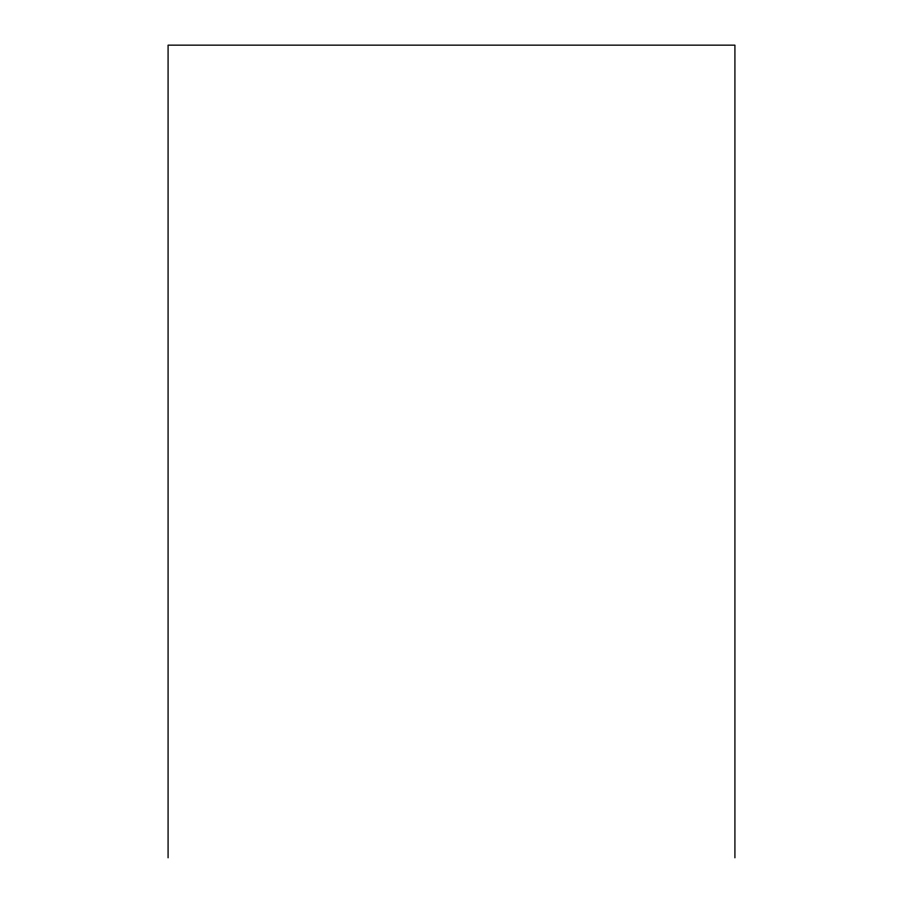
<?xml version="1.0" encoding="UTF-8"?>
<svg xmlns="http://www.w3.org/2000/svg" width="903" height="903" viewBox="0 0 903 903"><rect width="100%" height="100%" fill="white"/><g stroke="black" fill="none" stroke-linecap="round" stroke-linejoin="round"><path stroke-width="1.35" d="M734.918 857.85L734.918 45.15L168.082 45.15L168.082 857.85"/></g></svg>
